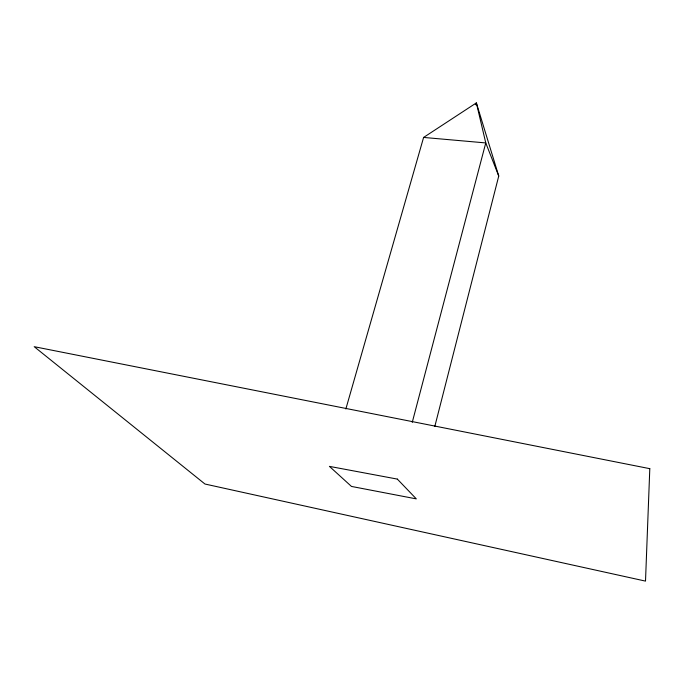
<?xml version="1.0" encoding="UTF-8"?>
<svg xmlns="http://www.w3.org/2000/svg" width="684" height="684" viewBox="0 0 684 684"><rect width="100%" height="100%" fill="white"/><g stroke="black" fill="none" stroke-linecap="round" stroke-linejoin="round"><path stroke-width="1.03" d="M434.81 426.448L498.747 176.036L476.363 102.891L423.601 137.433L345.856 408.989M412.247 422.379L485.768 142.93L476.363 102.891L475.329 104.763M423.601 137.433L485.768 142.93L498.747 176.036M649.8 468.668L645.508 581.109L204.969 484.024L34.2 346.685L649.8 468.668M397.327 479.091L329.423 466.377L351.473 486.435L416.325 498.884L397.327 479.091"/></g></svg>
